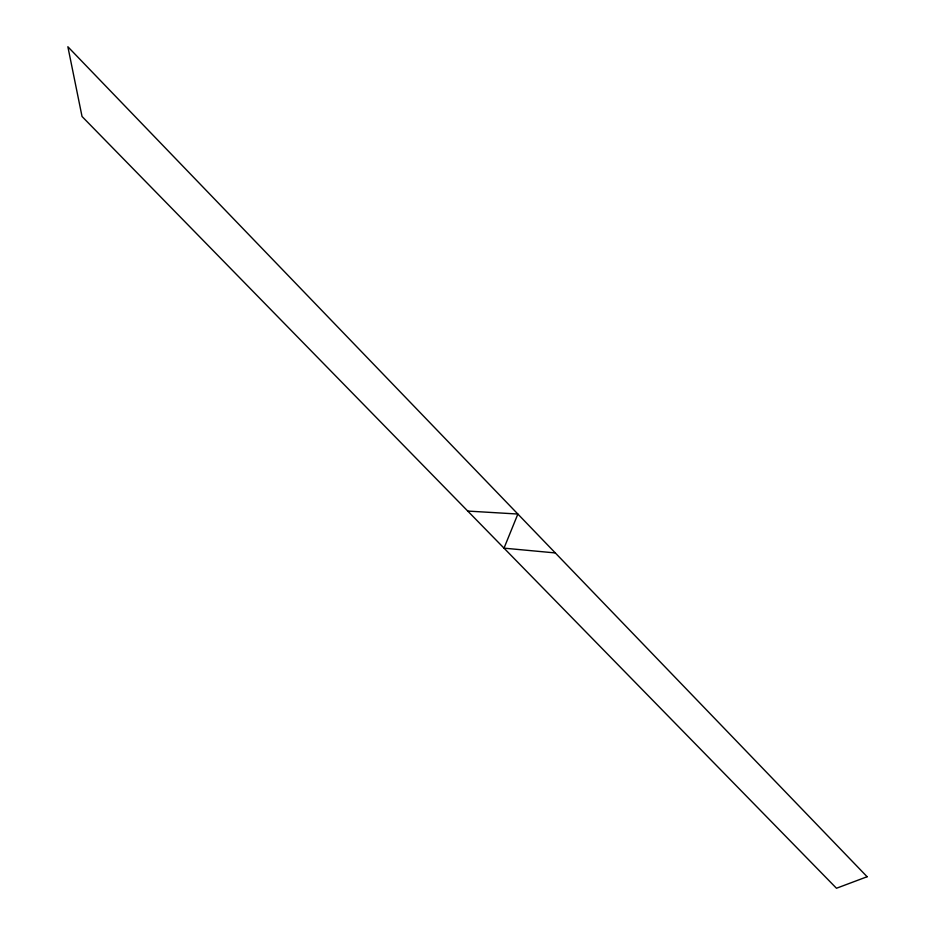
<?xml version="1.0" encoding="UTF-8"?>
<svg xmlns="http://www.w3.org/2000/svg" width="935" height="935" viewBox="0 0 935 935"><rect width="100%" height="100%" fill="white"/><g stroke="black" fill="none" stroke-linecap="round" stroke-linejoin="round"><path stroke-width="1.4" d="M467.757 511.071L517.873 514.04L504.012 548.155L555.32 552.936M867.131 876.738L836.474 888.25L82.035 116.489L67.869 46.75L867.131 876.738"/></g></svg>
